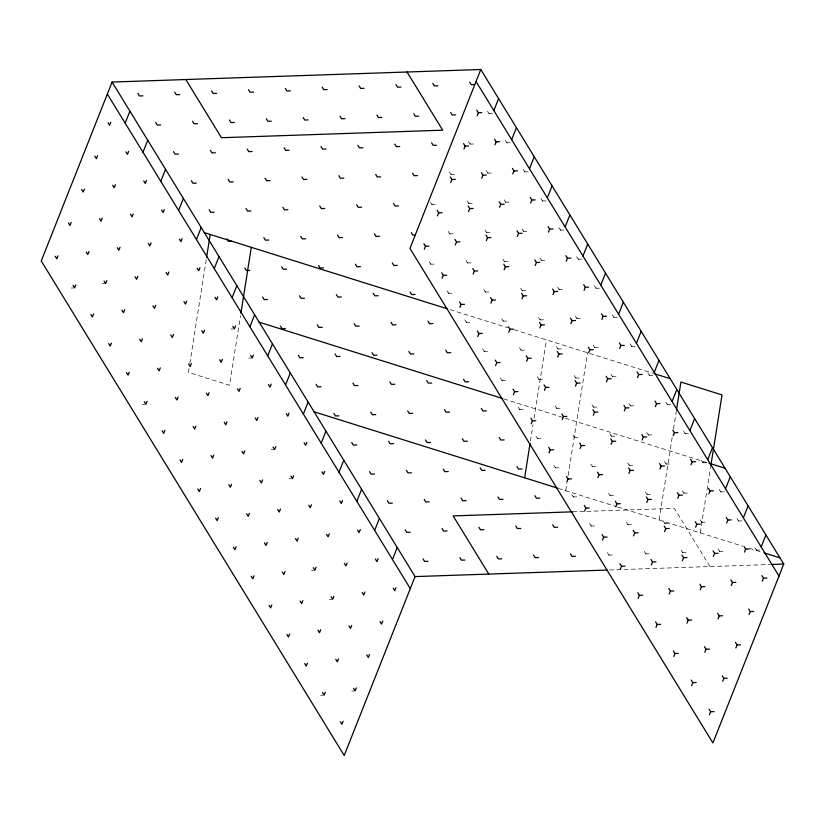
<?xml version="1.0" encoding="UTF-8"?>
<svg xmlns="http://www.w3.org/2000/svg" width="825" height="825" viewBox="0 0 825 825"><rect width="100%" height="100%" fill="white"/><g stroke="black" fill="none" stroke-linecap="round" stroke-linejoin="round"><path stroke-width="0.62" stroke-dasharray="4.12 3.09" d="M189.018 368.6L188.42 372.395L229.515 385.275L240.508 315.676M189.822 363.536L206.219 259.762M530.434 441.107L533.033 424.658M534.033 418.337L546.439 339.869M565.733 490.689L566.93 483.099M568.136 475.509L587.524 352.76M659.123 519.977L672.127 437.724M673.52 428.866L676.325 411.149M700.219 532.857L710.614 467.053M435.353 204.682L431.939 204.796L433.125 201.795M454.4 174.333L450.986 174.457L452.172 171.445M473.447 143.993L470.033 144.107L471.23 141.106M492.504 113.644L489.091 113.757L490.277 110.756M434.125 264.113L430.712 264.237L431.898 261.236M453.173 233.774L449.759 233.888L450.945 230.887M472.22 203.424L468.806 203.538L470.002 200.537M491.277 173.075L487.853 173.198L489.05 170.197M510.324 142.735L506.911 142.849L508.097 139.848M451.945 293.205L448.532 293.329L449.718 290.328M470.993 262.866L467.579 262.979L468.765 259.978M490.04 232.516L486.626 232.629L487.823 229.628M509.097 202.166L505.684 202.29L506.87 199.289M528.144 171.827L524.731 171.94L525.917 168.939M469.765 322.297L466.352 322.42L467.538 319.409M488.812 291.957L485.399 292.071L486.595 289.07M507.87 261.608L504.457 261.721L505.642 258.72M526.917 231.258L523.504 231.382L524.69 228.37M545.964 200.918L542.551 201.032L543.737 198.031M487.585 351.388L484.172 351.502L485.358 348.501M506.632 321.049L503.219 321.162L504.415 318.161M525.69 290.699L522.277 290.812L523.462 287.812M544.737 260.349L541.324 260.473L542.51 257.462M563.784 230.01L560.371 230.123L561.557 227.123M505.405 380.48L501.992 380.593L503.178 377.592M524.452 350.14L521.039 350.254L522.235 347.253M543.51 319.791L540.097 319.904L541.283 316.903M562.557 289.441L559.144 289.565L560.33 286.553M581.604 259.091L578.191 259.215L579.377 256.214M523.225 409.571L519.812 409.685L521.008 406.684M542.283 379.222L538.859 379.345L540.055 376.344M561.33 348.882L557.917 348.996L559.102 345.995M580.377 318.532L576.964 318.656L578.15 315.645M599.424 288.183L596.011 288.307L597.207 285.306M541.045 438.663L537.632 438.776L538.828 435.775M560.103 408.313L556.689 408.437L557.875 405.436M579.15 377.974L575.737 378.087L576.923 375.086M598.197 347.624L594.784 347.738L595.97 344.737M617.244 317.274L613.831 317.398L615.027 314.397M558.876 467.754L555.462 467.868L556.648 464.867M577.923 437.405L574.509 437.528L575.695 434.528M596.97 407.065L593.557 407.179L594.743 404.178M616.017 376.716L612.604 376.829L613.8 373.828M635.075 346.366L631.661 346.49L632.847 343.489M576.696 496.846L573.282 496.959L574.468 493.958M595.743 466.496L592.329 466.62L593.515 463.619M614.79 436.157L611.377 436.27L612.562 433.269M633.837 405.807L630.424 405.921L631.62 402.92M652.895 375.457L649.481 375.581L650.667 372.58M594.516 525.938L591.102 526.051L592.288 523.05M613.563 495.588L610.149 495.712L611.335 492.7M632.61 465.248L629.197 465.362L630.382 462.361M651.657 434.899L648.244 435.012L649.44 432.011M670.715 404.549L667.301 404.673L668.487 401.662M612.336 555.029L608.922 555.143L610.108 552.142M631.383 524.679L627.969 524.803L629.166 521.792M650.43 494.34L647.017 494.453L648.213 491.452M669.488 463.99L666.074 464.104L667.26 461.103M688.535 433.641L685.121 433.754L686.307 430.753M649.213 553.771L645.789 553.895L646.986 550.883M668.26 523.421L664.847 523.545L666.033 520.544M687.308 493.082L683.894 493.195L685.08 490.194M706.355 462.732L702.941 462.846L704.127 459.845M686.08 552.513L682.667 552.637L683.853 549.636M705.127 522.173L701.714 522.287L702.9 519.286M724.175 491.824L720.761 491.937L721.947 488.936M722.947 551.265L719.534 551.378L720.72 548.377M741.995 520.915L738.581 521.029L739.767 518.028M759.815 550.007L756.401 550.12L757.597 547.119M102.218 283.728L104.486 283.656M71.177 288.028L73.456 287.946M230.969 329.041L233.248 328.969M248.789 358.132L251.068 358.06M142.457 404.384L144.736 404.312M271.219 449.697L273.488 449.625M289.039 478.789L291.308 478.717M572.756 511.83L585.616 511.397M586.905 511.345L674.365 508.365L710.005 566.548M311.458 570.353L313.737 570.281M609.572 569.972L769.766 564.517M329.278 599.445L331.557 599.373M351.708 690.999L353.987 690.927M320.677 695.3L322.946 695.217M450.161 309.684L507.932 327.803M514.078 329.732L652.988 373.282M503.817 398.898L564.053 417.78M565.28 418.172L707.871 462.877M558.484 488.421L616.481 506.602M617.708 506.993L743.088 546.305M749.234 548.233L761.527 552.08M487.523 111.21L489.091 113.757M505.354 140.302L506.911 142.849M523.174 169.393L524.731 171.94M540.994 198.485L542.551 201.032M558.814 227.576L560.371 230.123M576.634 256.668L578.191 259.215M594.454 285.759L596.011 288.307M612.274 314.851L613.831 317.398M630.094 343.942L631.661 346.49M647.924 373.034L649.481 375.581M665.744 402.126L667.301 404.673M683.564 431.217L685.121 433.754M701.384 460.309L702.941 462.846M719.204 489.4L720.761 491.937M737.024 518.492L738.581 521.029M754.844 547.583L756.401 550.12M468.476 141.56L470.033 144.107M486.296 170.651L487.853 173.198M504.116 199.743L505.684 202.29M521.947 228.834L523.504 231.382M539.767 257.926L541.324 260.473M557.587 287.017L559.144 289.565M575.407 316.109L576.964 318.656M593.227 345.201L594.784 347.738M611.047 374.292L612.604 376.829M628.867 403.384L630.424 405.921M646.687 432.475L648.244 435.012M664.507 461.557L666.074 464.104M682.337 490.648L683.894 493.195M700.157 519.74L701.714 522.287M717.977 548.831L719.534 551.378M449.429 171.909L450.986 174.457M467.249 201.001L468.806 203.538M485.069 230.093L486.626 232.629M502.889 259.184L504.457 261.721M520.719 288.276L522.277 290.812M538.539 317.367L540.097 319.904M556.359 346.448L557.917 348.996M574.179 375.54L575.737 378.087M591.999 404.632L593.557 407.179M609.819 433.723L611.377 436.27M627.639 462.815L629.197 465.362M645.459 491.906L647.017 494.453M663.279 520.998L664.847 523.545M681.11 550.089L682.667 552.637M430.382 202.249L431.939 204.796M448.202 231.34L449.759 233.888M466.022 260.432L467.579 262.979M483.842 289.523L485.399 292.071M501.662 318.615L503.219 321.162M519.482 347.707L521.039 350.254M537.302 376.798L538.859 379.345M555.122 405.89L556.689 408.437M572.952 434.981L574.509 437.528M590.772 464.073L592.329 466.62M608.592 493.164L610.149 495.712M626.412 522.256L627.969 524.803M644.232 551.347L645.789 553.895M429.155 261.69L430.712 264.237M446.975 290.782L448.532 293.329M464.795 319.873L466.352 322.42M482.615 348.965L484.172 351.502M500.435 378.056L501.992 380.593M518.255 407.148L519.812 409.685M536.075 436.239L537.632 438.776M553.905 465.331L555.462 467.868M571.725 494.423L573.282 496.959M589.545 523.514L591.102 526.051M607.365 552.606L608.922 555.143"/><path stroke-width="1.24" d="M206.611 257.235L210.22 234.455M240.91 313.149L251.305 247.335M524.638 477.809L530.042 443.644M676.521 409.881L680.924 382.037L722.019 394.927L710.82 465.795M112.087 82.046L41.25 260.958L344.211 755.504L415.047 576.592L112.087 82.046L480.789 69.496L783.75 564.042L712.913 742.954L409.953 248.407L480.789 69.496M57.956 255.812L56.77 258.813L55.213 256.276M71.177 222.43L69.981 225.442L68.423 222.894M84.387 189.059L83.201 192.06L81.644 189.513M97.608 155.678L96.412 158.678L94.854 156.131M110.818 122.296L109.632 125.297L108.075 122.75M125.153 123.152L129.907 111.138M75.776 284.903L74.59 287.904L73.033 285.368M88.997 251.522L87.811 254.523L86.243 251.986M102.207 218.14L101.021 221.141L99.464 218.604M115.428 184.759L114.242 187.76L112.674 185.223M128.638 151.377L127.452 154.378L125.895 151.841M142.972 152.233L147.727 140.229M93.596 313.995L92.41 316.996L90.853 314.449M106.817 280.613L105.631 283.614L104.074 281.067M120.027 247.232L118.841 250.233L117.284 247.696M133.248 213.85L132.062 216.851L130.505 214.314M146.468 180.469L145.272 183.47L143.715 180.933M160.792 181.325L165.547 169.321M111.416 343.087L110.23 346.088L108.673 343.54M124.637 309.705L123.451 312.706L121.894 310.159M137.858 276.323L136.661 279.324L135.104 276.777M151.068 242.942L149.882 245.943L148.325 243.406M164.288 209.56L163.092 212.561L161.535 210.024M178.612 210.416L183.367 198.412M129.247 372.178L128.05 375.179L126.493 372.632M142.457 338.797L141.271 341.798L139.714 339.25M155.678 305.415L154.481 308.416L152.924 305.869M168.888 272.033L167.702 275.034L166.145 272.498M182.108 238.652L180.922 241.653L179.355 239.116M196.432 239.508L201.197 227.504M147.067 401.27L145.87 404.271L144.313 401.723M160.277 367.888L159.091 370.889L157.534 368.342M173.498 334.507L172.312 337.507L170.744 334.96M186.708 301.125L185.522 304.126L183.965 301.589M199.928 267.743L198.743 270.744L197.185 268.207M214.263 268.599L219.017 256.596M164.887 430.361L163.701 433.362L162.133 430.815M178.097 396.98L176.911 399.981L175.354 397.433M191.318 363.598L190.132 366.599L188.574 364.052M204.528 330.217L203.342 333.218L201.785 330.67M217.748 296.835L216.562 299.836L215.005 297.299M232.083 297.691L236.837 285.687M182.707 459.453L181.521 462.454L179.963 459.907M195.917 426.071L194.731 429.072L193.174 426.525M209.138 392.69L207.952 395.691L206.394 393.143M222.358 359.308L221.162 362.309L219.605 359.762M235.568 325.927L234.382 328.927L232.825 326.391M249.903 326.782L254.657 314.779M200.527 488.544L199.341 491.545L197.783 488.998M213.747 455.163L212.551 458.164L210.994 455.617M226.958 421.781L225.772 424.782L224.214 422.235M240.178 388.4L238.982 391.401L237.425 388.853M253.388 355.018L252.203 358.019L250.645 355.472M267.723 355.874L272.477 343.87M218.347 517.636L217.161 520.637L215.603 518.09M231.567 484.254L230.371 487.255L228.814 484.708M244.778 450.873L243.592 453.874L242.034 451.327M257.998 417.491L256.812 420.492L255.245 417.945M271.208 384.11L270.022 387.111L268.465 384.563M285.543 384.966L290.297 372.962M236.167 546.727L234.981 549.728L233.423 547.181M249.387 513.346L248.201 516.347L246.634 513.8M262.597 479.964L261.412 482.965L259.854 480.418M275.818 446.583L274.632 449.584L273.075 447.037M289.028 413.201L287.843 416.202L286.285 413.655M303.363 414.057L308.117 402.053M253.987 575.809L252.801 578.82L251.243 576.273M267.207 542.438L266.021 545.438L264.454 542.891M280.418 509.056L279.232 512.057L277.674 509.51M293.638 475.674L292.452 478.675L290.895 476.128M306.859 442.293L305.662 445.294L304.105 442.747M321.183 443.149L325.937 431.145M271.807 604.9L270.621 607.912L269.063 605.364M285.027 571.529L283.841 574.53L282.284 571.983M298.248 538.148L297.052 541.148L295.494 538.601M311.458 504.766L310.272 507.767L308.715 505.22M324.679 471.384L323.483 474.385L321.925 471.838M424.287 249.263L425.473 246.263L423.916 243.715M437.498 215.882L438.694 212.881L437.137 210.334M450.718 182.5L451.904 179.499L450.347 176.952M463.939 149.119L465.125 146.118L463.567 143.571M477.149 115.737L478.335 112.736L476.778 110.189M339.003 472.24L343.757 460.237M493.855 110.591L498.609 98.587M289.637 633.992L288.441 637.003L286.883 634.456M302.847 600.621L301.661 603.622L300.104 601.074M316.068 567.239L314.872 570.24L313.314 567.693M329.278 533.857L328.092 536.858L326.535 534.311M342.499 500.476L341.313 503.477L339.745 500.93M442.107 278.355L443.293 275.354L441.736 272.807M455.328 244.973L456.514 241.972L454.957 239.425M468.538 211.592L469.724 208.591L468.167 206.044M481.759 178.21L482.945 175.209L481.387 172.662M494.969 144.829L496.155 141.828L494.598 139.281M356.823 501.332L361.577 489.328M511.675 139.683L516.429 127.679M307.457 663.083L306.261 666.095L304.703 663.548M320.667 629.712L319.481 632.713L317.924 630.166M333.888 596.331L332.692 599.332L331.134 596.784M347.098 562.949L345.912 565.95L344.355 563.403M360.319 529.567L359.133 532.568L357.565 530.021M459.927 307.447L461.113 304.446L459.556 301.898M473.148 274.065L474.334 271.064L472.777 268.517M486.358 240.683L487.544 237.682L485.987 235.135M499.579 207.302L500.765 204.301L499.207 201.754M512.789 173.92L513.985 170.919L512.418 168.372M374.643 530.423L379.407 518.42M529.495 168.774L534.249 156.771M325.277 692.175L324.091 695.186L322.534 692.639M338.487 658.793L337.301 661.805L335.744 659.257M351.708 625.412L350.522 628.413L348.965 625.876M364.918 592.03L363.732 595.031L362.175 592.494M378.139 558.649L376.953 561.65L375.396 559.113M477.747 336.538L478.933 333.527L477.376 330.99M490.968 303.157L492.154 300.156L490.597 297.608M504.178 269.775L505.374 266.774L503.807 264.227M517.399 236.393L518.585 233.392L517.028 230.845M530.609 203.012L531.805 200.011L530.248 197.464M392.463 559.515L397.227 547.501M547.326 197.866L552.08 185.862M343.097 721.267L341.911 724.268L340.354 721.731M356.317 687.885L355.121 690.886L353.564 688.339M369.528 654.503L368.342 657.504L366.785 654.957M382.748 621.122L381.552 624.123L379.995 621.576M395.959 587.74L394.773 590.741L393.216 588.204M495.567 365.619L496.763 362.618L495.196 360.082M508.788 332.248L509.974 329.247L508.417 326.7M521.998 298.867L523.194 295.866L521.637 293.318M535.219 265.485L536.405 262.484L534.847 259.937M548.439 232.103L549.625 229.102L548.068 226.555M565.146 226.958L569.9 214.943M513.387 394.711L514.583 391.71L513.026 389.173M526.608 361.34L527.794 358.328L526.237 355.792M539.828 327.958L541.014 324.957L539.457 322.41M553.039 294.577L554.225 291.576L552.667 289.028M566.259 261.195L567.445 258.194L565.888 255.647M582.966 256.049L587.72 244.035M531.217 423.802L532.403 420.802L530.846 418.265M544.428 390.421L545.614 387.42L544.057 384.883M557.648 357.05L558.834 354.049L557.277 351.502M570.859 323.668L572.045 320.667L570.488 318.12M584.079 290.287L585.265 287.286L583.708 284.738M600.786 285.141L605.54 273.127M549.038 452.894L550.223 449.893L548.666 447.356M562.248 419.512L563.434 416.512L561.877 413.975M575.468 386.141L576.654 383.13L575.097 380.593M588.679 352.76L589.875 349.759L588.308 347.212M601.899 319.378L603.085 316.377L601.528 313.83M618.606 314.232L623.36 302.218M566.857 481.986L568.043 478.985L566.486 476.438M580.068 448.604L581.264 445.603L579.697 443.066M593.288 415.233L594.474 412.222L592.917 409.685M606.499 381.851L607.695 378.85L606.138 376.303M619.719 348.47L620.905 345.469L619.348 342.922M636.426 343.324L641.18 331.31M584.678 511.077L585.863 508.076L584.306 505.529M597.888 477.696L599.084 474.695L597.527 472.158M611.108 444.314L612.294 441.313L610.737 438.776M624.329 410.943L625.515 407.932L623.958 405.395M637.539 377.561L638.725 374.56L637.168 372.013M654.246 372.415L659 360.401M602.498 540.169L603.683 537.168L602.126 534.621M615.718 506.787L616.904 503.786L615.347 501.239M628.928 473.406L630.114 470.405L628.557 467.868M642.149 440.024L643.335 437.023L641.778 434.486M655.359 406.653L656.545 403.652L654.988 401.105M672.066 401.507L676.82 389.493M620.317 569.26L621.503 566.259L619.946 563.712M633.538 535.879L634.724 532.878L633.167 530.331M646.748 502.497L647.934 499.496L646.377 496.959M659.969 469.116L661.155 466.115L659.598 463.578M673.179 435.744L674.376 432.733L672.808 430.196M689.886 430.588L694.64 418.584M638.137 598.352L639.323 595.351L637.766 592.804M651.358 564.97L652.544 561.969L650.987 559.422M664.568 531.589L665.765 528.588L664.197 526.051M677.789 498.207L678.975 495.206L677.418 492.669M690.999 464.826L692.196 461.825L690.638 459.288M707.716 459.68L712.47 447.676M655.958 627.443L657.154 624.442L655.586 621.895M669.178 594.062L670.364 591.061L668.807 588.514M682.388 560.68L683.585 557.679L682.028 555.132M695.609 527.299L696.795 524.298L695.238 521.761M708.83 493.917L710.016 490.916L708.458 488.379M725.536 488.771L730.29 476.767M673.778 656.535L674.974 653.534L673.417 650.987M686.998 623.153L688.184 620.153L686.627 617.605M700.219 589.772L701.405 586.771L699.847 584.224M713.429 556.39L714.615 553.389L713.058 550.842M726.65 523.009L727.836 520.008L726.278 517.471M743.356 517.863L748.11 505.859M691.608 685.627L692.794 682.626L691.237 680.078M704.818 652.245L706.004 649.244L704.447 646.697M718.039 618.863L719.225 615.863L717.667 613.315M731.249 585.482L732.435 582.481L730.878 579.934M744.47 552.1L745.656 549.099L744.098 546.552M761.176 546.954L765.93 534.951M709.428 714.718L710.614 711.717L709.057 709.17M722.638 681.337L723.824 678.336L722.267 675.788M735.859 647.955L737.045 644.954L735.488 642.407M749.069 614.573L750.265 611.572L748.698 609.025M762.29 581.192L763.476 578.191L761.918 575.644M142.849 95.855L139.435 95.968L137.868 93.421M179.716 94.597L176.303 94.71L174.745 92.173M216.583 93.338L213.17 93.452L211.612 90.915M253.45 92.08L250.037 92.204L248.48 89.657M290.328 90.832L286.914 90.946L285.357 88.399M327.195 89.574L323.782 89.688L322.224 87.151M364.062 88.316L360.649 88.43L359.092 85.893M400.94 87.058L397.526 87.182L395.969 84.635M437.807 85.81L434.393 85.924L432.836 83.377M474.684 84.552L471.261 84.666L469.703 82.118M478.335 112.736L481.748 112.623M160.669 124.946L157.255 125.06L155.698 122.513M197.536 123.688L194.123 123.802L192.565 121.265M234.403 122.43L230.99 122.543L229.432 120.007M271.281 121.172L267.867 121.296L266.3 118.748M308.148 119.924L304.734 120.038L303.177 117.49M345.015 118.666L341.602 118.779L340.044 116.242M381.892 117.408L378.479 117.521L376.922 114.984M418.76 116.15L415.346 116.273L413.789 113.726M455.627 114.902L452.213 115.015L450.656 112.468M496.155 141.828L499.579 141.714M178.489 154.038L175.075 154.151L173.518 151.604M215.356 152.78L211.943 152.893L210.385 150.346M252.223 151.522L248.81 151.635L247.252 149.098M289.101 150.263L285.687 150.387L284.13 147.84M325.968 149.016L322.554 149.129L320.997 146.582M362.835 147.757L359.422 147.871L357.864 145.324M399.713 146.499L396.299 146.613L394.742 144.076M436.58 145.241L433.166 145.365L431.609 142.818M465.125 146.118L468.538 146.004M513.985 170.919L517.399 170.806M196.309 183.129L192.895 183.243L191.338 180.696M233.176 181.871L229.763 181.985L228.205 179.438M270.043 180.613L266.63 180.727L265.073 178.19M306.921 179.355L303.507 179.479L301.95 176.932M343.788 178.097L340.374 178.221L338.817 175.673M380.655 176.849L377.242 176.963L375.684 174.415M417.532 175.591L414.119 175.704L412.562 173.167M482.945 175.209L486.358 175.096M451.904 179.499L455.317 179.386M531.805 200.011L535.219 199.898M214.129 212.221L210.715 212.334L209.158 209.787M250.996 210.963L247.583 211.076L246.025 208.529M287.873 209.705L284.45 209.818L282.892 207.281M324.741 208.447L321.327 208.56L319.77 206.023M361.608 207.188L358.194 207.312L356.637 204.765M398.485 205.941L395.062 206.054L393.504 203.507M500.765 204.301L504.178 204.188M469.724 208.591L473.137 208.477M438.694 212.881L442.107 212.767M549.625 229.102L553.039 228.989M231.949 241.312L228.535 241.426L226.978 238.879M268.816 240.054L265.403 240.168L263.845 237.621M305.693 238.796L302.28 238.91L300.723 236.373M342.561 237.538L339.147 237.652L337.59 235.115M379.428 236.28L376.014 236.404L374.457 233.857M415.161 235.063L412.892 235.146L411.324 232.598M518.585 233.392L521.998 233.279M487.544 237.682L490.968 237.559M456.514 241.972L459.927 241.849M425.473 246.263L428.887 246.139M567.445 258.194L570.859 258.081M249.769 270.404L246.355 270.517L244.798 267.97M286.646 269.146L283.233 269.259L281.665 266.712M323.513 267.888L320.1 268.001L318.543 265.464M360.381 266.63L356.967 266.743L355.41 264.206M397.248 265.372L393.834 265.485L392.277 262.948M536.405 262.484L539.818 262.36M505.374 266.774L508.788 266.65M474.334 271.064L477.747 270.94M443.293 275.354L446.707 275.23M585.265 287.286L588.679 287.162M267.599 299.496L264.186 299.609L262.618 297.062M304.466 298.238L301.053 298.351L299.496 295.804M341.333 296.979L337.92 297.093L336.363 294.546M378.201 295.721L374.787 295.835L373.23 293.298M415.078 294.463L411.665 294.577L410.097 292.04M554.225 291.576L557.638 291.452M523.194 295.866L526.608 295.742M492.154 300.156L495.567 300.032M461.113 304.446L464.527 304.322M603.085 316.377L606.499 316.253M285.419 328.587L282.006 328.701L280.448 326.153M322.286 327.329L318.873 327.442L317.316 324.895M359.153 326.071L355.74 326.184L354.183 323.637M396.021 324.813L392.607 324.926L391.05 322.379M432.898 323.555L429.485 323.668L427.927 321.131M572.045 320.667L575.468 320.543M541.014 324.957L544.428 324.833M509.974 329.247L513.387 329.123M478.933 333.527L482.347 333.413M620.905 345.469L624.319 345.345M303.239 357.679L299.826 357.792L298.268 355.245M340.106 356.421L336.693 356.534L335.136 353.987M376.973 355.162L373.56 355.276L372.003 352.729M413.851 353.904L410.438 354.018L408.87 351.471M450.718 352.646L447.305 352.76L445.748 350.223M589.875 349.759L593.288 349.635M558.834 354.049L562.248 353.925M527.794 358.328L531.207 358.215M496.763 362.618L500.177 362.505M638.725 374.56L642.139 374.437M321.059 386.76L317.646 386.884L316.088 384.337M357.926 385.512L354.513 385.626L352.956 383.078M394.804 384.254L391.38 384.368L389.823 381.82M431.671 382.996L428.257 383.109L426.7 380.562M468.538 381.738L465.125 381.851L463.567 379.314M607.695 378.85L611.108 378.727M576.654 383.13L580.068 383.017M545.614 387.42L549.027 387.307M514.583 391.71L517.997 391.597M656.545 403.652L659.969 403.528M338.879 415.852L335.466 415.975L333.908 413.428M375.746 414.604L372.333 414.717L370.776 412.17M412.624 413.346L409.21 413.459L407.653 410.912M449.491 412.088L446.077 412.201L444.52 409.654M486.358 410.829L482.945 410.943L481.387 408.406M625.515 407.932L628.928 407.818M594.474 412.222L597.888 412.108M563.434 416.512L566.847 416.398M532.403 420.802L535.817 420.688M674.376 432.733L677.789 432.62M356.699 444.943L353.286 445.067L351.728 442.52M393.577 443.685L390.163 443.809L388.596 441.262M430.444 442.437L427.03 442.551L425.473 440.003M467.311 441.179L463.897 441.293L462.34 438.745M504.178 439.921L500.765 440.034L499.207 437.498M643.335 437.023L646.748 436.91M612.294 441.313L615.708 441.2M581.264 445.603L584.678 445.49M550.223 449.893L553.637 449.78M692.196 461.825L695.609 461.711M374.519 474.035L371.106 474.148L369.548 471.611M411.397 472.777L407.983 472.9L406.416 470.353M448.264 471.529L444.85 471.642L443.293 469.095M485.131 470.271L481.718 470.384L480.16 467.837M521.998 469.012L518.585 469.126L517.028 466.589M661.155 466.115L664.568 466.001M630.114 470.405L633.528 470.291M599.084 474.695L602.498 474.581M568.043 478.985L571.457 478.871M710.016 490.916L713.429 490.803M392.339 503.126L388.926 503.24L387.368 500.703M429.217 501.868L425.803 501.982L424.246 499.445M466.084 500.61L462.67 500.734L461.113 498.187M502.951 499.362L499.537 499.476L497.98 496.928M539.828 498.104L536.415 498.218L534.847 495.67M678.975 495.206L682.388 495.093M647.934 499.496L651.358 499.383M616.904 503.786L620.317 503.673M585.863 508.076L589.277 507.963M572.756 511.83L453.142 515.903L488.792 574.087M727.836 520.008L731.249 519.894M410.159 532.218L406.746 532.331L405.188 529.784M447.037 530.96L443.623 531.073L442.066 528.536M483.904 529.702L480.49 529.825L478.933 527.278M520.781 528.454L517.357 528.567L515.8 526.02M557.648 527.196L554.235 527.309L552.678 524.762M696.795 524.298L700.208 524.184M665.765 528.588L669.178 528.474M634.724 532.878L638.137 532.764M603.683 537.168L607.097 537.054M745.656 549.099L749.069 548.986M427.979 561.309L424.566 561.423L423.008 558.876M464.857 560.051L461.443 560.165L459.886 557.628M501.724 558.793L498.31 558.917L496.753 556.37M538.601 557.545L535.188 557.659L533.62 555.112M575.468 556.287L572.055 556.401L570.498 553.853M714.615 553.389L718.028 553.276M683.585 557.679L686.998 557.566M652.544 561.969L655.958 561.856M621.503 566.259L624.917 566.146M415.047 576.592L607.118 570.054M771.035 564.475L783.75 564.042M763.476 578.191L766.889 578.077M732.435 582.481L735.848 582.368M701.405 586.771L704.818 586.658M670.364 591.061L673.778 590.947M639.323 595.351L642.737 595.238M750.265 611.572L753.679 611.459M719.225 615.863L722.638 615.749M688.184 620.153L691.597 620.039M657.154 624.442L660.567 624.329M737.045 644.954L740.458 644.841M706.004 649.244L709.417 649.131M674.974 653.534L678.387 653.421M723.824 678.336L727.248 678.222M692.794 682.626L696.207 682.512M710.614 711.717L714.027 711.593M204.311 232.609L447.707 308.921M654.215 373.663L670.199 378.675M259.205 322.204L502.59 398.516M709.098 463.258L725.082 468.27M314.088 411.799L557.473 488.101M763.991 552.853L779.965 557.865M476.035 81.5L778.996 576.046M407.045 72.002L442.695 130.185L221.471 137.723L185.821 79.54M107.332 94.06L410.293 588.607"/></g></svg>
